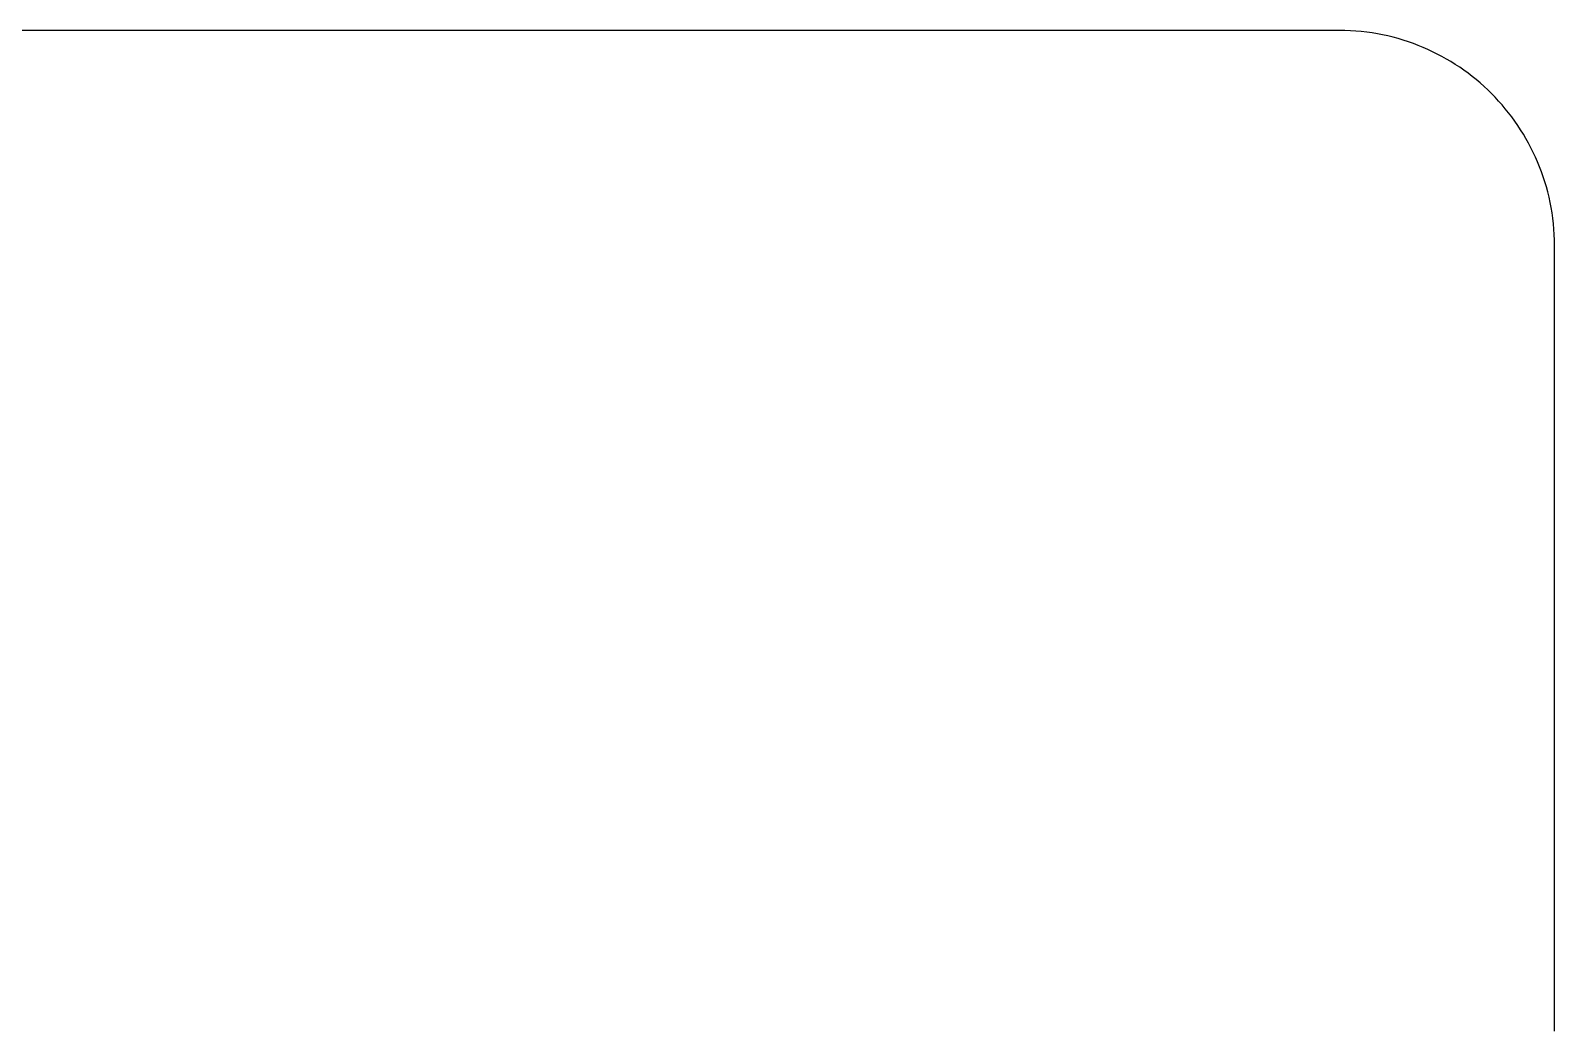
# Model space of a CAD drawing. Extents: x -53 to 325, y -116 to 23.
# Drawn here: x 288.23 to 298.85, y -58.77 to -51.84 of the extents above; entities that cross this region are included whole.
import ezdxf

# ---------------------------------------------------------------- set-up
doc = ezdxf.new("R2010")
doc.units = 0
for name, color, linetype in [('Shape1000', 7, 'CONTINUOUS'), ('Shape1001', 7, 'CONTINUOUS'), ('Shape1002', 7, 'CONTINUOUS'), ('Shape1003', 7, 'CONTINUOUS'), ('Shape1004', 7, 'CONTINUOUS'), ('Shape1005', 7, 'CONTINUOUS'), ('Shape1006', 7, 'CONTINUOUS'), ('Shape1007', 7, 'CONTINUOUS'), ('Shape1008', 7, 'CONTINUOUS'), ('Shape1009', 7, 'CONTINUOUS'), ('Shape1010', 7, 'CONTINUOUS'), ('Shape1011', 7, 'CONTINUOUS'), ('Shape1012', 7, 'CONTINUOUS'), ('Shape1013', 7, 'CONTINUOUS'), ('Shape1014', 7, 'CONTINUOUS'), ('Shape1015', 7, 'CONTINUOUS'), ('Shape1016', 7, 'CONTINUOUS'), ('Shape1017', 7, 'CONTINUOUS'), ('Shape1018', 7, 'CONTINUOUS'), ('Shape1019', 7, 'CONTINUOUS'), ('Shape1020', 7, 'CONTINUOUS'), ('Shape1021', 7, 'CONTINUOUS'), ('Shape1022', 7, 'CONTINUOUS'), ('Shape1023', 7, 'CONTINUOUS'), ('Shape1024', 7, 'CONTINUOUS'), ('Shape1025', 7, 'CONTINUOUS'), ('Shape1026', 7, 'CONTINUOUS'), ('Shape1027', 7, 'CONTINUOUS'), ('Shape1028', 7, 'CONTINUOUS'), ('Shape1029', 7, 'CONTINUOUS'), ('Shape1030', 7, 'CONTINUOUS'), ('Shape1031', 7, 'CONTINUOUS'), ('Shape1032', 7, 'CONTINUOUS'), ('Shape1033', 7, 'CONTINUOUS'), ('Shape1034', 7, 'CONTINUOUS'), ('Shape1035', 7, 'CONTINUOUS'), ('Shape1036', 7, 'CONTINUOUS'), ('Shape1037', 7, 'CONTINUOUS'), ('Shape1038', 7, 'CONTINUOUS'), ('Shape1039', 7, 'CONTINUOUS'), ('Shape1040', 7, 'CONTINUOUS'), ('Shape1041', 7, 'CONTINUOUS'), ('Shape1042', 7, 'CONTINUOUS'), ('Shape1043', 7, 'CONTINUOUS'), ('Shape1044', 7, 'CONTINUOUS'), ('Shape1045', 7, 'CONTINUOUS'), ('Shape1046', 7, 'CONTINUOUS'), ('Shape1047', 7, 'CONTINUOUS'), ('Shape1048', 7, 'CONTINUOUS'), ('Shape1049', 7, 'CONTINUOUS'), ('Shape1050', 7, 'CONTINUOUS'), ('Shape1051', 7, 'CONTINUOUS'), ('Shape1052', 7, 'CONTINUOUS'), ('Shape1053', 7, 'CONTINUOUS'), ('Shape1054', 7, 'CONTINUOUS'), ('Shape1055', 7, 'CONTINUOUS'), ('Shape1056', 7, 'CONTINUOUS'), ('Shape1057', 7, 'CONTINUOUS'), ('Shape1058', 7, 'CONTINUOUS'), ('Shape1059', 7, 'CONTINUOUS'), ('Shape1060', 7, 'CONTINUOUS'), ('Shape1061', 7, 'CONTINUOUS'), ('Shape1062', 7, 'CONTINUOUS'), ('Shape1063', 7, 'CONTINUOUS'), ('Shape1064', 7, 'CONTINUOUS'), ('Shape1065', 7, 'CONTINUOUS'), ('Shape1066', 7, 'CONTINUOUS'), ('Shape1067', 7, 'CONTINUOUS'), ('Shape1068', 7, 'CONTINUOUS'), ('Shape1069', 7, 'CONTINUOUS'), ('Shape1070', 7, 'CONTINUOUS'), ('Shape1071', 7, 'CONTINUOUS'), ('Shape1072', 7, 'CONTINUOUS'), ('Shape1073', 7, 'CONTINUOUS'), ('Shape1074', 7, 'CONTINUOUS'), ('Shape1075', 7, 'CONTINUOUS'), ('Shape1076', 7, 'CONTINUOUS'), ('Shape1077', 7, 'CONTINUOUS'), ('Shape1078', 7, 'CONTINUOUS'), ('Shape1079', 7, 'CONTINUOUS'), ('Shape1080', 7, 'CONTINUOUS'), ('Shape1081', 7, 'CONTINUOUS'), ('Shape1082', 7, 'CONTINUOUS'), ('Shape1083', 7, 'CONTINUOUS'), ('Shape1084', 7, 'CONTINUOUS'), ('Shape1085', 7, 'CONTINUOUS'), ('Shape1086', 7, 'CONTINUOUS'), ('Shape1087', 7, 'CONTINUOUS'), ('Shape1088', 7, 'CONTINUOUS'), ('Shape1089', 7, 'CONTINUOUS'), ('Shape1090', 7, 'CONTINUOUS'), ('Shape1091', 7, 'CONTINUOUS'), ('Shape1092', 7, 'CONTINUOUS'), ('Shape1093', 7, 'CONTINUOUS'), ('Shape1094', 7, 'CONTINUOUS'), ('Shape1095', 7, 'CONTINUOUS'), ('Shape1096', 7, 'CONTINUOUS'), ('Shape1097', 7, 'CONTINUOUS'), ('Shape1098', 7, 'CONTINUOUS'), ('Shape1099', 7, 'CONTINUOUS'), ('Shape1100', 7, 'CONTINUOUS'), ('Shape1101', 7, 'CONTINUOUS'), ('Shape1102', 7, 'CONTINUOUS'), ('Shape1103', 7, 'CONTINUOUS'), ('Shape1104', 7, 'CONTINUOUS'), ('Shape1105', 7, 'CONTINUOUS'), ('Shape1106', 7, 'CONTINUOUS'), ('Shape1107', 7, 'CONTINUOUS'), ('Shape1108', 7, 'CONTINUOUS'), ('Shape1109', 7, 'CONTINUOUS'), ('Shape1110', 7, 'CONTINUOUS'), ('Shape1111', 7, 'CONTINUOUS'), ('Shape1112', 7, 'CONTINUOUS'), ('Shape1113', 7, 'CONTINUOUS'), ('Shape1114', 7, 'CONTINUOUS'), ('Shape1115', 7, 'CONTINUOUS'), ('Shape1116', 7, 'CONTINUOUS'), ('Shape1117', 7, 'CONTINUOUS'), ('Shape1118', 7, 'CONTINUOUS'), ('Shape1119', 7, 'CONTINUOUS'), ('Shape1120', 7, 'CONTINUOUS'), ('Shape1121', 7, 'CONTINUOUS'), ('Shape1122', 7, 'CONTINUOUS'), ('Shape1123', 7, 'CONTINUOUS'), ('Shape1124', 7, 'CONTINUOUS'), ('Shape1125', 7, 'CONTINUOUS'), ('Shape1126', 7, 'CONTINUOUS'), ('Shape1127', 7, 'CONTINUOUS'), ('Shape1128', 7, 'CONTINUOUS'), ('Shape1129', 7, 'CONTINUOUS'), ('Shape1130', 7, 'CONTINUOUS'), ('Shape1131', 7, 'CONTINUOUS'), ('Shape1132', 7, 'CONTINUOUS'), ('Shape1133', 7, 'CONTINUOUS'), ('Shape1134', 7, 'CONTINUOUS'), ('Shape1135', 7, 'CONTINUOUS'), ('Shape1136', 7, 'CONTINUOUS'), ('Shape1137', 7, 'CONTINUOUS'), ('Shape1138', 7, 'CONTINUOUS'), ('Shape1139', 7, 'CONTINUOUS'), ('Shape1140', 7, 'CONTINUOUS'), ('Shape1141', 7, 'CONTINUOUS'), ('Shape1142', 7, 'CONTINUOUS'), ('Shape1143', 7, 'CONTINUOUS'), ('Shape1144', 7, 'CONTINUOUS'), ('Shape1145', 7, 'CONTINUOUS'), ('Shape1146', 7, 'CONTINUOUS'), ('Shape1147', 7, 'CONTINUOUS'), ('Shape1148', 7, 'CONTINUOUS'), ('Shape1149', 7, 'CONTINUOUS'), ('Shape1150', 7, 'CONTINUOUS'), ('Shape1151', 7, 'CONTINUOUS'), ('Shape1152', 7, 'CONTINUOUS'), ('Shape1153', 7, 'CONTINUOUS'), ('Shape1154', 7, 'CONTINUOUS'), ('Shape1155', 7, 'CONTINUOUS'), ('Shape1156', 7, 'CONTINUOUS'), ('Shape1157', 7, 'CONTINUOUS'), ('Shape1158', 7, 'CONTINUOUS'), ('Shape1159', 7, 'CONTINUOUS'), ('Shape1160', 7, 'CONTINUOUS'), ('Shape1161', 7, 'CONTINUOUS'), ('Shape1162', 7, 'CONTINUOUS'), ('Shape1163', 7, 'CONTINUOUS'), ('Shape1164', 7, 'CONTINUOUS'), ('Shape1165', 7, 'CONTINUOUS'), ('Shape1166', 7, 'CONTINUOUS'), ('Shape1167', 7, 'CONTINUOUS'), ('Shape1168', 7, 'CONTINUOUS'), ('Shape1169', 7, 'CONTINUOUS'), ('Shape1170', 7, 'CONTINUOUS'), ('Shape1171', 7, 'CONTINUOUS'), ('Shape1172', 7, 'CONTINUOUS'), ('Shape1173', 7, 'CONTINUOUS'), ('Shape1174', 7, 'CONTINUOUS'), ('Shape1175', 7, 'CONTINUOUS'), ('Shape1176', 7, 'CONTINUOUS'), ('Shape1177', 7, 'CONTINUOUS'), ('Shape1178', 7, 'CONTINUOUS'), ('Shape1179', 7, 'CONTINUOUS'), ('Shape1180', 7, 'CONTINUOUS'), ('Shape1181', 7, 'CONTINUOUS'), ('Shape1182', 7, 'CONTINUOUS'), ('Shape1183', 7, 'CONTINUOUS'), ('Shape1184', 7, 'CONTINUOUS'), ('Shape1185', 7, 'CONTINUOUS'), ('Shape1186', 7, 'CONTINUOUS'), ('Shape1187', 7, 'CONTINUOUS'), ('Shape1188', 7, 'CONTINUOUS'), ('Shape1189', 7, 'CONTINUOUS'), ('Shape1190', 7, 'CONTINUOUS'), ('Shape1191', 7, 'CONTINUOUS'), ('Shape1192', 7, 'CONTINUOUS'), ('Shape1193', 7, 'CONTINUOUS'), ('Shape1194', 7, 'CONTINUOUS'), ('Shape1195', 7, 'CONTINUOUS'), ('Shape1196', 7, 'CONTINUOUS'), ('Shape1197', 7, 'CONTINUOUS'), ('Shape1198', 7, 'CONTINUOUS'), ('Shape1199', 7, 'CONTINUOUS'), ('Shape1200', 7, 'CONTINUOUS'), ('Shape1201', 7, 'CONTINUOUS'), ('Shape1202', 7, 'CONTINUOUS'), ('Shape1203', 7, 'CONTINUOUS'), ('Shape1204', 7, 'CONTINUOUS'), ('Shape1205', 7, 'CONTINUOUS'), ('Shape1206', 7, 'CONTINUOUS'), ('Shape1207', 7, 'CONTINUOUS'), ('Shape1208', 7, 'CONTINUOUS'), ('Shape1209', 7, 'CONTINUOUS'), ('Shape1210', 7, 'CONTINUOUS'), ('Shape1211', 7, 'CONTINUOUS'), ('Shape1212', 7, 'CONTINUOUS'), ('Shape1213', 7, 'CONTINUOUS'), ('Shape1214', 7, 'CONTINUOUS'), ('Shape1215', 7, 'CONTINUOUS'), ('Shape1216', 7, 'CONTINUOUS'), ('Shape1217', 7, 'CONTINUOUS'), ('Shape1218', 7, 'CONTINUOUS'), ('Shape1219', 7, 'CONTINUOUS'), ('Shape1220', 7, 'CONTINUOUS'), ('Shape1221', 7, 'CONTINUOUS'), ('Shape1222', 7, 'CONTINUOUS'), ('Shape1223', 7, 'CONTINUOUS'), ('Shape1224', 7, 'CONTINUOUS'), ('Shape1225', 7, 'CONTINUOUS'), ('Shape1226', 7, 'CONTINUOUS'), ('Shape1227', 7, 'CONTINUOUS'), ('Shape1228', 7, 'CONTINUOUS'), ('Shape1229', 7, 'CONTINUOUS'), ('Shape1230', 7, 'CONTINUOUS'), ('Shape1231', 7, 'CONTINUOUS'), ('Shape1232', 7, 'CONTINUOUS'), ('Shape1233', 7, 'CONTINUOUS'), ('Shape1234', 7, 'CONTINUOUS'), ('Shape1235', 7, 'CONTINUOUS'), ('Shape1236', 7, 'CONTINUOUS'), ('Shape1237', 7, 'CONTINUOUS'), ('Shape1238', 7, 'CONTINUOUS'), ('Shape1239', 7, 'CONTINUOUS'), ('Shape1240', 7, 'CONTINUOUS'), ('Shape1241', 7, 'CONTINUOUS'), ('Shape1242', 7, 'CONTINUOUS'), ('Shape1243', 7, 'CONTINUOUS'), ('Shape1244', 7, 'CONTINUOUS'), ('Shape1245', 7, 'CONTINUOUS'), ('Shape1246', 7, 'CONTINUOUS'), ('Shape1247', 7, 'CONTINUOUS'), ('Shape1248', 7, 'CONTINUOUS'), ('Shape1249', 7, 'CONTINUOUS'), ('Shape1250', 7, 'CONTINUOUS'), ('Shape1251', 7, 'CONTINUOUS'), ('Shape1252', 7, 'CONTINUOUS'), ('Shape1253', 7, 'CONTINUOUS'), ('Shape1254', 7, 'CONTINUOUS'), ('Shape1255', 7, 'CONTINUOUS'), ('Shape1256', 7, 'CONTINUOUS'), ('Shape1257', 7, 'CONTINUOUS'), ('Shape1258', 7, 'CONTINUOUS'), ('Shape1259', 7, 'CONTINUOUS'), ('Shape1260', 7, 'CONTINUOUS'), ('Shape1261', 7, 'CONTINUOUS'), ('Shape1262', 7, 'CONTINUOUS'), ('Shape1263', 7, 'CONTINUOUS'), ('Shape1264', 7, 'CONTINUOUS'), ('Shape1265', 7, 'CONTINUOUS'), ('Shape1266', 7, 'CONTINUOUS'), ('Shape1267', 7, 'CONTINUOUS'), ('Shape1268', 7, 'CONTINUOUS'), ('Shape1269', 7, 'CONTINUOUS'), ('Shape1270', 7, 'CONTINUOUS'), ('Shape1271', 7, 'CONTINUOUS'), ('Shape1272', 7, 'CONTINUOUS'), ('Shape1273', 7, 'CONTINUOUS'), ('Shape948', 7, 'CONTINUOUS'), ('Shape949', 7, 'CONTINUOUS'), ('Shape950', 7, 'CONTINUOUS'), ('Shape951', 7, 'CONTINUOUS'), ('Shape952', 7, 'CONTINUOUS'), ('Shape953', 7, 'CONTINUOUS'), ('Shape954', 7, 'CONTINUOUS'), ('Shape955', 7, 'CONTINUOUS'), ('Shape956', 7, 'CONTINUOUS'), ('Shape957', 7, 'CONTINUOUS'), ('Shape958', 7, 'CONTINUOUS'), ('Shape959', 7, 'CONTINUOUS'), ('Shape960', 7, 'CONTINUOUS'), ('Shape961', 7, 'CONTINUOUS'), ('Shape962', 7, 'CONTINUOUS'), ('Shape963', 7, 'CONTINUOUS'), ('Shape964', 7, 'CONTINUOUS'), ('Shape965', 7, 'CONTINUOUS'), ('Shape966', 7, 'CONTINUOUS'), ('Shape967', 7, 'CONTINUOUS'), ('Shape968', 7, 'CONTINUOUS'), ('Shape969', 7, 'CONTINUOUS'), ('Shape970', 7, 'CONTINUOUS'), ('Shape971', 7, 'CONTINUOUS'), ('Shape972', 7, 'CONTINUOUS'), ('Shape973', 7, 'CONTINUOUS'), ('Shape974', 7, 'CONTINUOUS'), ('Shape975', 7, 'CONTINUOUS'), ('Shape976', 7, 'CONTINUOUS'), ('Shape977', 7, 'CONTINUOUS'), ('Shape978', 7, 'CONTINUOUS'), ('Shape979', 7, 'CONTINUOUS'), ('Shape980', 7, 'CONTINUOUS'), ('Shape981', 7, 'CONTINUOUS'), ('Shape982', 7, 'CONTINUOUS'), ('Shape983', 7, 'CONTINUOUS'), ('Shape984', 7, 'CONTINUOUS'), ('Shape985', 7, 'CONTINUOUS'), ('Shape986', 7, 'CONTINUOUS'), ('Shape987', 7, 'CONTINUOUS'), ('Shape988', 7, 'CONTINUOUS'), ('Shape989', 7, 'CONTINUOUS'), ('Shape990', 7, 'CONTINUOUS'), ('Shape991', 7, 'CONTINUOUS'), ('Shape992', 7, 'CONTINUOUS'), ('Shape993', 7, 'CONTINUOUS'), ('Shape994', 7, 'CONTINUOUS'), ('Shape995', 7, 'CONTINUOUS'), ('Shape996', 7, 'CONTINUOUS'), ('Shape997', 7, 'CONTINUOUS'), ('Shape998', 7, 'CONTINUOUS'), ('Shape999', 7, 'CONTINUOUS')]:
    doc.layers.add(name, color=color, linetype=linetype)

msp = doc.modelspace()

# ---------------------------------------------------------------- linework, layer by layer
at = {"layer": 'Shape1000'}
msp.add_line((298.85, -54.7003), (298.85, -54.6431), dxfattribs=at)
at = {"layer": 'Shape1001'}
msp.add_line((298.85, -54.6431), (298.85, -54.5869), dxfattribs=at)
at = {"layer": 'Shape1002'}
msp.add_line((298.85, -54.5869), (298.85, -54.5318), dxfattribs=at)
at = {"layer": 'Shape1003'}
msp.add_line((298.85, -54.5318), (298.85, -54.4778), dxfattribs=at)
at = {"layer": 'Shape1004'}
msp.add_line((298.85, -54.4778), (298.85, -54.4249), dxfattribs=at)
at = {"layer": 'Shape1005'}
msp.add_line((298.85, -54.4249), (298.85, -54.3731), dxfattribs=at)
at = {"layer": 'Shape1006'}
msp.add_line((298.85, -54.3731), (298.85, -54.3224), dxfattribs=at)
at = {"layer": 'Shape1007'}
msp.add_line((298.85, -54.3224), (298.85, -54.2728), dxfattribs=at)
at = {"layer": 'Shape1008'}
msp.add_line((298.85, -54.2728), (298.85, -54.2244), dxfattribs=at)
at = {"layer": 'Shape1009'}
msp.add_line((298.85, -54.2244), (298.85, -54.1771), dxfattribs=at)
at = {"layer": 'Shape1010'}
msp.add_line((298.85, -54.1771), (298.85, -54.1309), dxfattribs=at)
at = {"layer": 'Shape1011'}
msp.add_line((298.85, -54.1309), (298.85, -54.086), dxfattribs=at)
at = {"layer": 'Shape1012'}
msp.add_line((298.85, -54.086), (298.85, -54.0422), dxfattribs=at)
at = {"layer": 'Shape1013'}
msp.add_line((298.85, -54.0422), (298.85, -53.9997), dxfattribs=at)
at = {"layer": 'Shape1014'}
msp.add_line((298.85, -53.9997), (298.85, -53.9583), dxfattribs=at)
at = {"layer": 'Shape1015'}
msp.add_line((298.85, -53.9583), (298.85, -53.9182), dxfattribs=at)
at = {"layer": 'Shape1016'}
msp.add_line((298.85, -53.9182), (298.85, -53.8793), dxfattribs=at)
at = {"layer": 'Shape1017'}
msp.add_line((298.85, -53.8793), (298.85, -53.8417), dxfattribs=at)
at = {"layer": 'Shape1018'}
msp.add_line((298.85, -53.8417), (298.85, -53.8233), dxfattribs=at)
at = {"layer": 'Shape1019'}
msp.add_line((298.85, -53.8233), (298.85, -53.8053), dxfattribs=at)
at = {"layer": 'Shape1020'}
msp.add_line((298.85, -53.8053), (298.85, -53.7876), dxfattribs=at)
at = {"layer": 'Shape1021'}
msp.add_line((298.85, -53.7876), (298.85, -53.7702), dxfattribs=at)
at = {"layer": 'Shape1022'}
msp.add_line((298.85, -53.7702), (298.85, -53.7531), dxfattribs=at)
at = {"layer": 'Shape1023'}
msp.add_line((298.85, -53.7531), (298.85, -53.7364), dxfattribs=at)
at = {"layer": 'Shape1024'}
msp.add_line((298.85, -53.7364), (298.85, -53.72), dxfattribs=at)
at = {"layer": 'Shape1025'}
msp.add_line((298.85, -53.72), (298.85, -53.7039), dxfattribs=at)
at = {"layer": 'Shape1026'}
msp.add_line((298.85, -53.7039), (298.85, -53.6881), dxfattribs=at)
at = {"layer": 'Shape1027'}
msp.add_line((298.85, -53.6881), (298.85, -53.6727), dxfattribs=at)
at = {"layer": 'Shape1028'}
msp.add_line((298.85, -53.6727), (298.85, -53.6576), dxfattribs=at)
at = {"layer": 'Shape1029'}
msp.add_line((298.85, -53.6576), (298.85, -53.6428), dxfattribs=at)
at = {"layer": 'Shape1030'}
msp.add_line((298.85, -53.6428), (298.85, -53.6283), dxfattribs=at)
at = {"layer": 'Shape1031'}
msp.add_line((298.85, -53.6283), (298.85, -53.6142), dxfattribs=at)
at = {"layer": 'Shape1032'}
msp.add_line((298.85, -53.6142), (298.85, -53.6005), dxfattribs=at)
at = {"layer": 'Shape1033'}
msp.add_line((298.85, -53.6005), (298.85, -53.5871), dxfattribs=at)
at = {"layer": 'Shape1034'}
msp.add_line((298.85, -53.5871), (298.85, -53.574), dxfattribs=at)
at = {"layer": 'Shape1035'}
msp.add_line((298.85, -53.574), (298.85, -53.5612), dxfattribs=at)
at = {"layer": 'Shape1036'}
msp.add_line((298.85, -53.5612), (298.85, -53.5488), dxfattribs=at)
at = {"layer": 'Shape1037'}
msp.add_line((298.85, -53.5488), (298.85, -53.5368), dxfattribs=at)
at = {"layer": 'Shape1038'}
msp.add_line((298.85, -53.5368), (298.85, -53.5251), dxfattribs=at)
at = {"layer": 'Shape1039'}
msp.add_line((298.85, -53.5251), (298.85, -53.5137), dxfattribs=at)
at = {"layer": 'Shape1040'}
msp.add_line((298.85, -53.5137), (298.85, -53.5027), dxfattribs=at)
at = {"layer": 'Shape1041'}
msp.add_line((298.85, -53.5027), (298.85, -53.492), dxfattribs=at)
at = {"layer": 'Shape1042'}
msp.add_line((298.85, -53.492), (298.85, -53.4817), dxfattribs=at)
at = {"layer": 'Shape1043'}
msp.add_line((298.85, -53.4817), (298.85, -53.4718), dxfattribs=at)
at = {"layer": 'Shape1044'}
msp.add_line((298.85, -53.4718), (298.85, -53.4622), dxfattribs=at)
at = {"layer": 'Shape1045'}
msp.add_line((298.85, -53.4622), (298.85, -53.4529), dxfattribs=at)
at = {"layer": 'Shape1046'}
msp.add_line((298.85, -53.4529), (298.85, -53.444), dxfattribs=at)
at = {"layer": 'Shape1047'}
msp.add_line((298.85, -53.444), (298.85, -53.4355), dxfattribs=at)
at = {"layer": 'Shape1048'}
msp.add_line((298.85, -53.4355), (298.85, -53.4274), dxfattribs=at)
at = {"layer": 'Shape1049'}
msp.add_line((298.85, -53.4274), (298.85, -53.4196), dxfattribs=at)
at = {"layer": 'Shape1050'}
msp.add_line((298.85, -53.4196), (298.85, -53.4121), dxfattribs=at)
at = {"layer": 'Shape1051'}
msp.add_line((298.85, -53.4121), (298.85, -53.4051), dxfattribs=at)
at = {"layer": 'Shape1052'}
msp.add_line((298.85, -53.4051), (298.85, -53.3984), dxfattribs=at)
at = {"layer": 'Shape1053'}
msp.add_line((298.85, -53.3984), (298.85, -53.3921), dxfattribs=at)
at = {"layer": 'Shape1054'}
msp.add_line((298.85, -53.3921), (298.85, -53.3861), dxfattribs=at)
at = {"layer": 'Shape1055'}
msp.add_line((298.85, -53.3861), (298.85, -53.3805), dxfattribs=at)
at = {"layer": 'Shape1056'}
msp.add_line((298.85, -53.3805), (298.85, -53.3753), dxfattribs=at)
at = {"layer": 'Shape1057'}
msp.add_line((298.85, -53.3753), (298.85, -53.3705), dxfattribs=at)
at = {"layer": 'Shape1058'}
msp.add_line((298.85, -53.3705), (298.85, -53.366), dxfattribs=at)
at = {"layer": 'Shape1059'}
msp.add_line((298.85, -53.366), (298.85, -53.362), dxfattribs=at)
at = {"layer": 'Shape1060'}
msp.add_line((298.85, -53.362), (298.85, -53.3583), dxfattribs=at)
at = {"layer": 'Shape1061'}
msp.add_line((298.85, -53.3583), (298.85, -53.355), dxfattribs=at)
at = {"layer": 'Shape1062'}
msp.add_line((298.85, -53.355), (298.85, -53.352), dxfattribs=at)
at = {"layer": 'Shape1063'}
msp.add_line((298.85, -53.352), (298.85, -53.3495), dxfattribs=at)
at = {"layer": 'Shape1064'}
msp.add_line((298.85, -53.3495), (298.85, -53.3473), dxfattribs=at)
at = {"layer": 'Shape1065'}
msp.add_line((298.85, -53.3473), (298.85, -53.3456), dxfattribs=at)
at = {"layer": 'Shape1066'}
msp.add_line((298.85, -53.3456), (298.85, -53.3442), dxfattribs=at)
at = {"layer": 'Shape1067'}
msp.add_line((298.85, -53.3442), (298.85, -53.3432), dxfattribs=at)
at = {"layer": 'Shape1068'}
msp.add_line((298.85, -53.3432), (298.85, -53.3426), dxfattribs=at)
at = {"layer": 'Shape1069'}
msp.add_line((298.85, -53.3426), (298.85, -53.3424), dxfattribs=at)
at = {"layer": 'Shape1070'}
msp.add_line((298.85, -53.3424), (298.849, -53.3037), dxfattribs=at)
at = {"layer": 'Shape1071'}
msp.add_line((298.849, -53.3037), (298.848, -53.2652), dxfattribs=at)
at = {"layer": 'Shape1072'}
msp.add_line((298.848, -53.2652), (298.846, -53.227), dxfattribs=at)
at = {"layer": 'Shape1073'}
msp.add_line((298.846, -53.227), (298.842, -53.1891), dxfattribs=at)
at = {"layer": 'Shape1074'}
msp.add_line((298.842, -53.1891), (298.838, -53.1514), dxfattribs=at)
at = {"layer": 'Shape1075'}
msp.add_line((298.838, -53.1514), (298.833, -53.114), dxfattribs=at)
at = {"layer": 'Shape1076'}
msp.add_line((298.833, -53.114), (298.827, -53.0769), dxfattribs=at)
at = {"layer": 'Shape1077'}
msp.add_line((298.827, -53.0769), (298.819, -53.0401), dxfattribs=at)
at = {"layer": 'Shape1078'}
msp.add_line((298.819, -53.0401), (298.812, -53.0037), dxfattribs=at)
at = {"layer": 'Shape1079'}
msp.add_line((298.812, -53.0037), (298.803, -52.9676), dxfattribs=at)
at = {"layer": 'Shape1080'}
msp.add_line((298.803, -52.9676), (298.793, -52.9318), dxfattribs=at)
at = {"layer": 'Shape1081'}
msp.add_line((298.793, -52.9318), (298.783, -52.8964), dxfattribs=at)
at = {"layer": 'Shape1082'}
msp.add_line((298.783, -52.8964), (298.771, -52.8613), dxfattribs=at)
at = {"layer": 'Shape1083'}
msp.add_line((298.771, -52.8613), (298.759, -52.8267), dxfattribs=at)
at = {"layer": 'Shape1084'}
msp.add_line((298.759, -52.8267), (298.746, -52.7924), dxfattribs=at)
at = {"layer": 'Shape1085'}
msp.add_line((298.746, -52.7924), (298.732, -52.7586), dxfattribs=at)
at = {"layer": 'Shape1086'}
msp.add_line((298.732, -52.7586), (298.717, -52.7251), dxfattribs=at)
at = {"layer": 'Shape1087'}
msp.add_line((298.717, -52.7251), (298.702, -52.6921), dxfattribs=at)
at = {"layer": 'Shape1088'}
msp.add_line((298.702, -52.6921), (298.686, -52.6596), dxfattribs=at)
at = {"layer": 'Shape1089'}
msp.add_line((298.686, -52.6596), (298.669, -52.6274), dxfattribs=at)
at = {"layer": 'Shape1090'}
msp.add_line((298.669, -52.6274), (298.651, -52.5958), dxfattribs=at)
at = {"layer": 'Shape1091'}
msp.add_line((298.651, -52.5958), (298.633, -52.5646), dxfattribs=at)
at = {"layer": 'Shape1092'}
msp.add_line((298.633, -52.5646), (298.614, -52.5339), dxfattribs=at)
at = {"layer": 'Shape1093'}
msp.add_line((298.614, -52.5339), (298.594, -52.5038), dxfattribs=at)
at = {"layer": 'Shape1094'}
msp.add_line((298.594, -52.5038), (298.573, -52.4741), dxfattribs=at)
at = {"layer": 'Shape1095'}
msp.add_line((298.573, -52.4741), (298.552, -52.445), dxfattribs=at)
at = {"layer": 'Shape1096'}
msp.add_line((298.552, -52.445), (298.53, -52.4164), dxfattribs=at)
at = {"layer": 'Shape1097'}
msp.add_line((298.53, -52.4164), (298.507, -52.3883), dxfattribs=at)
at = {"layer": 'Shape1098'}
msp.add_line((298.507, -52.3883), (298.484, -52.3608), dxfattribs=at)
at = {"layer": 'Shape1099'}
msp.add_line((298.484, -52.3608), (298.46, -52.3339), dxfattribs=at)
at = {"layer": 'Shape1100'}
msp.add_line((298.46, -52.3339), (298.436, -52.3075), dxfattribs=at)
at = {"layer": 'Shape1101'}
msp.add_line((298.436, -52.3075), (298.411, -52.2818), dxfattribs=at)
at = {"layer": 'Shape1102'}
msp.add_line((298.411, -52.2818), (298.385, -52.2566), dxfattribs=at)
at = {"layer": 'Shape1103'}
msp.add_line((298.385, -52.2566), (298.359, -52.2321), dxfattribs=at)
at = {"layer": 'Shape1104'}
msp.add_line((298.359, -52.2321), (298.332, -52.2082), dxfattribs=at)
at = {"layer": 'Shape1105'}
msp.add_line((298.332, -52.2082), (298.304, -52.185), dxfattribs=at)
at = {"layer": 'Shape1106'}
msp.add_line((298.304, -52.185), (298.276, -52.1624), dxfattribs=at)
at = {"layer": 'Shape1107'}
msp.add_line((298.276, -52.1624), (298.247, -52.1404), dxfattribs=at)
at = {"layer": 'Shape1108'}
msp.add_line((298.247, -52.1404), (298.218, -52.1192), dxfattribs=at)
at = {"layer": 'Shape1109'}
msp.add_line((298.218, -52.1192), (298.189, -52.0986), dxfattribs=at)
at = {"layer": 'Shape1110'}
msp.add_line((298.189, -52.0986), (298.158, -52.0787), dxfattribs=at)
at = {"layer": 'Shape1111'}
msp.add_line((298.158, -52.0787), (298.128, -52.0596), dxfattribs=at)
at = {"layer": 'Shape1112'}
msp.add_line((298.128, -52.0596), (298.097, -52.0412), dxfattribs=at)
at = {"layer": 'Shape1113'}
msp.add_line((298.097, -52.0412), (298.065, -52.0235), dxfattribs=at)
at = {"layer": 'Shape1114'}
msp.add_line((298.065, -52.0235), (298.033, -52.0065), dxfattribs=at)
at = {"layer": 'Shape1115'}
msp.add_line((298.033, -52.0065), (298, -51.9903), dxfattribs=at)
at = {"layer": 'Shape1116'}
msp.add_line((298, -51.9903), (297.967, -51.9749), dxfattribs=at)
at = {"layer": 'Shape1117'}
msp.add_line((297.967, -51.9749), (297.934, -51.9603), dxfattribs=at)
at = {"layer": 'Shape1118'}
msp.add_line((297.934, -51.9603), (297.9, -51.9465), dxfattribs=at)
at = {"layer": 'Shape1119'}
msp.add_line((297.9, -51.9465), (297.866, -51.9335), dxfattribs=at)
at = {"layer": 'Shape1120'}
msp.add_line((297.866, -51.9335), (297.831, -51.9212), dxfattribs=at)
at = {"layer": 'Shape1121'}
msp.add_line((297.831, -51.9212), (297.796, -51.9099), dxfattribs=at)
at = {"layer": 'Shape1122'}
msp.add_line((297.796, -51.9099), (297.761, -51.8993), dxfattribs=at)
at = {"layer": 'Shape1123'}
msp.add_line((297.761, -51.8993), (297.725, -51.8897), dxfattribs=at)
at = {"layer": 'Shape1124'}
msp.add_line((297.725, -51.8897), (297.689, -51.8808), dxfattribs=at)
at = {"layer": 'Shape1125'}
msp.add_line((297.689, -51.8808), (297.652, -51.8729), dxfattribs=at)
at = {"layer": 'Shape1126'}
msp.add_line((297.652, -51.8729), (297.615, -51.8659), dxfattribs=at)
at = {"layer": 'Shape1127'}
msp.add_line((297.615, -51.8659), (297.578, -51.8597), dxfattribs=at)
at = {"layer": 'Shape1128'}
msp.add_line((297.578, -51.8597), (297.541, -51.8545), dxfattribs=at)
at = {"layer": 'Shape1129'}
msp.add_line((297.541, -51.8545), (297.503, -51.8502), dxfattribs=at)
at = {"layer": 'Shape1130'}
msp.add_line((297.503, -51.8502), (297.465, -51.8468), dxfattribs=at)
at = {"layer": 'Shape1131'}
msp.add_line((297.465, -51.8468), (297.427, -51.8444), dxfattribs=at)
at = {"layer": 'Shape1132'}
msp.add_line((297.427, -51.8444), (297.389, -51.8429), dxfattribs=at)
at = {"layer": 'Shape1133'}
msp.add_line((297.389, -51.8429), (297.35, -51.8424), dxfattribs=at)
at = {"layer": 'Shape1134'}
msp.add_line((297.35, -51.8424), (297.35, -51.8424), dxfattribs=at)
at = {"layer": 'Shape1135'}
msp.add_line((297.35, -51.8424), (297.349, -51.8424), dxfattribs=at)
at = {"layer": 'Shape1136'}
msp.add_line((297.349, -51.8424), (297.348, -51.8424), dxfattribs=at)
at = {"layer": 'Shape1137'}
msp.add_line((297.348, -51.8424), (297.347, -51.8424), dxfattribs=at)
at = {"layer": 'Shape1138'}
msp.add_line((297.347, -51.8424), (297.345, -51.8424), dxfattribs=at)
at = {"layer": 'Shape1139'}
msp.add_line((297.345, -51.8424), (297.343, -51.8424), dxfattribs=at)
at = {"layer": 'Shape1140'}
msp.add_line((297.343, -51.8424), (297.34, -51.8424), dxfattribs=at)
at = {"layer": 'Shape1141'}
msp.add_line((297.34, -51.8424), (297.338, -51.8424), dxfattribs=at)
at = {"layer": 'Shape1142'}
msp.add_line((297.338, -51.8424), (297.334, -51.8424), dxfattribs=at)
at = {"layer": 'Shape1143'}
msp.add_line((297.334, -51.8424), (297.331, -51.8424), dxfattribs=at)
at = {"layer": 'Shape1144'}
msp.add_line((297.331, -51.8424), (297.327, -51.8424), dxfattribs=at)
at = {"layer": 'Shape1145'}
msp.add_line((297.327, -51.8424), (297.322, -51.8424), dxfattribs=at)
at = {"layer": 'Shape1146'}
msp.add_line((297.322, -51.8424), (297.318, -51.8424), dxfattribs=at)
at = {"layer": 'Shape1147'}
msp.add_line((297.318, -51.8424), (297.312, -51.8424), dxfattribs=at)
at = {"layer": 'Shape1148'}
msp.add_line((297.312, -51.8424), (297.307, -51.8424), dxfattribs=at)
at = {"layer": 'Shape1149'}
msp.add_line((297.307, -51.8424), (297.301, -51.8424), dxfattribs=at)
at = {"layer": 'Shape1150'}
msp.add_line((297.301, -51.8424), (297.295, -51.8424), dxfattribs=at)
at = {"layer": 'Shape1151'}
msp.add_line((297.295, -51.8424), (297.288, -51.8424), dxfattribs=at)
at = {"layer": 'Shape1152'}
msp.add_line((297.288, -51.8424), (297.281, -51.8424), dxfattribs=at)
at = {"layer": 'Shape1153'}
msp.add_line((297.281, -51.8424), (297.274, -51.8424), dxfattribs=at)
at = {"layer": 'Shape1154'}
msp.add_line((297.274, -51.8424), (297.266, -51.8424), dxfattribs=at)
at = {"layer": 'Shape1155'}
msp.add_line((297.266, -51.8424), (297.258, -51.8424), dxfattribs=at)
at = {"layer": 'Shape1156'}
msp.add_line((297.258, -51.8424), (297.25, -51.8424), dxfattribs=at)
at = {"layer": 'Shape1157'}
msp.add_line((297.25, -51.8424), (297.241, -51.8424), dxfattribs=at)
at = {"layer": 'Shape1158'}
msp.add_line((297.241, -51.8424), (297.232, -51.8424), dxfattribs=at)
at = {"layer": 'Shape1159'}
msp.add_line((297.232, -51.8424), (297.223, -51.8424), dxfattribs=at)
at = {"layer": 'Shape1160'}
msp.add_line((297.223, -51.8424), (297.213, -51.8424), dxfattribs=at)
at = {"layer": 'Shape1161'}
msp.add_line((297.213, -51.8424), (297.203, -51.8424), dxfattribs=at)
at = {"layer": 'Shape1162'}
msp.add_line((297.203, -51.8424), (297.192, -51.8424), dxfattribs=at)
at = {"layer": 'Shape1163'}
msp.add_line((297.192, -51.8424), (297.181, -51.8424), dxfattribs=at)
at = {"layer": 'Shape1164'}
msp.add_line((297.181, -51.8424), (297.17, -51.8424), dxfattribs=at)
at = {"layer": 'Shape1165'}
msp.add_line((297.17, -51.8424), (297.158, -51.8424), dxfattribs=at)
at = {"layer": 'Shape1166'}
msp.add_line((297.158, -51.8424), (297.147, -51.8424), dxfattribs=at)
at = {"layer": 'Shape1167'}
msp.add_line((297.147, -51.8424), (297.134, -51.8424), dxfattribs=at)
at = {"layer": 'Shape1168'}
msp.add_line((297.134, -51.8424), (297.122, -51.8424), dxfattribs=at)
at = {"layer": 'Shape1169'}
msp.add_line((297.122, -51.8424), (297.109, -51.8424), dxfattribs=at)
at = {"layer": 'Shape1170'}
msp.add_line((297.109, -51.8424), (297.096, -51.8424), dxfattribs=at)
at = {"layer": 'Shape1171'}
msp.add_line((297.096, -51.8424), (297.082, -51.8424), dxfattribs=at)
at = {"layer": 'Shape1172'}
msp.add_line((297.082, -51.8424), (297.068, -51.8424), dxfattribs=at)
at = {"layer": 'Shape1173'}
msp.add_line((297.068, -51.8424), (297.054, -51.8424), dxfattribs=at)
at = {"layer": 'Shape1174'}
msp.add_line((297.054, -51.8424), (297.039, -51.8424), dxfattribs=at)
at = {"layer": 'Shape1175'}
msp.add_line((297.039, -51.8424), (297.025, -51.8424), dxfattribs=at)
at = {"layer": 'Shape1176'}
msp.add_line((297.025, -51.8424), (297.009, -51.8424), dxfattribs=at)
at = {"layer": 'Shape1177'}
msp.add_line((297.009, -51.8424), (296.994, -51.8424), dxfattribs=at)
at = {"layer": 'Shape1178'}
msp.add_line((296.994, -51.8424), (296.978, -51.8424), dxfattribs=at)
at = {"layer": 'Shape1179'}
msp.add_line((296.978, -51.8424), (296.962, -51.8424), dxfattribs=at)
at = {"layer": 'Shape1180'}
msp.add_line((296.962, -51.8424), (296.945, -51.8424), dxfattribs=at)
at = {"layer": 'Shape1181'}
msp.add_line((296.945, -51.8424), (296.929, -51.8424), dxfattribs=at)
at = {"layer": 'Shape1182'}
msp.add_line((296.929, -51.8424), (296.911, -51.8424), dxfattribs=at)
at = {"layer": 'Shape1183'}
msp.add_line((296.911, -51.8424), (296.894, -51.8424), dxfattribs=at)
at = {"layer": 'Shape1184'}
msp.add_line((296.894, -51.8424), (296.858, -51.8424), dxfattribs=at)
at = {"layer": 'Shape1185'}
msp.add_line((296.858, -51.8424), (296.821, -51.8424), dxfattribs=at)
at = {"layer": 'Shape1186'}
msp.add_line((296.821, -51.8424), (296.783, -51.8424), dxfattribs=at)
at = {"layer": 'Shape1187'}
msp.add_line((296.783, -51.8424), (296.743, -51.8424), dxfattribs=at)
at = {"layer": 'Shape1188'}
msp.add_line((296.743, -51.8424), (296.702, -51.8424), dxfattribs=at)
at = {"layer": 'Shape1189'}
msp.add_line((296.702, -51.8424), (296.66, -51.8424), dxfattribs=at)
at = {"layer": 'Shape1190'}
msp.add_line((296.66, -51.8424), (296.617, -51.8424), dxfattribs=at)
at = {"layer": 'Shape1191'}
msp.add_line((296.617, -51.8424), (296.573, -51.8424), dxfattribs=at)
at = {"layer": 'Shape1192'}
msp.add_line((296.573, -51.8424), (296.528, -51.8424), dxfattribs=at)
at = {"layer": 'Shape1193'}
msp.add_line((296.528, -51.8424), (296.481, -51.8424), dxfattribs=at)
at = {"layer": 'Shape1194'}
msp.add_line((296.481, -51.8424), (296.433, -51.8424), dxfattribs=at)
at = {"layer": 'Shape1195'}
msp.add_line((296.433, -51.8424), (296.384, -51.8424), dxfattribs=at)
at = {"layer": 'Shape1196'}
msp.add_line((296.384, -51.8424), (296.334, -51.8424), dxfattribs=at)
at = {"layer": 'Shape1197'}
msp.add_line((296.334, -51.8424), (296.283, -51.8424), dxfattribs=at)
at = {"layer": 'Shape1198'}
msp.add_line((296.283, -51.8424), (296.231, -51.8424), dxfattribs=at)
at = {"layer": 'Shape1199'}
msp.add_line((296.231, -51.8424), (296.178, -51.8424), dxfattribs=at)
at = {"layer": 'Shape1200'}
msp.add_line((296.178, -51.8424), (296.124, -51.8424), dxfattribs=at)
at = {"layer": 'Shape1201'}
msp.add_line((296.124, -51.8424), (296.068, -51.8424), dxfattribs=at)
at = {"layer": 'Shape1202'}
msp.add_line((296.068, -51.8424), (296.012, -51.8424), dxfattribs=at)
at = {"layer": 'Shape1203'}
msp.add_line((296.012, -51.8424), (295.955, -51.8424), dxfattribs=at)
at = {"layer": 'Shape1204'}
msp.add_line((295.955, -51.8424), (295.896, -51.8424), dxfattribs=at)
at = {"layer": 'Shape1205'}
msp.add_line((295.896, -51.8424), (295.837, -51.8424), dxfattribs=at)
at = {"layer": 'Shape1206'}
msp.add_line((295.837, -51.8424), (295.777, -51.8424), dxfattribs=at)
at = {"layer": 'Shape1207'}
msp.add_line((295.777, -51.8424), (295.715, -51.8424), dxfattribs=at)
at = {"layer": 'Shape1208'}
msp.add_line((295.715, -51.8424), (295.653, -51.8424), dxfattribs=at)
at = {"layer": 'Shape1209'}
msp.add_line((295.653, -51.8424), (295.59, -51.8424), dxfattribs=at)
at = {"layer": 'Shape1210'}
msp.add_line((295.59, -51.8424), (295.525, -51.8424), dxfattribs=at)
at = {"layer": 'Shape1211'}
msp.add_line((295.525, -51.8424), (295.46, -51.8424), dxfattribs=at)
at = {"layer": 'Shape1212'}
msp.add_line((295.46, -51.8424), (295.394, -51.8424), dxfattribs=at)
at = {"layer": 'Shape1213'}
msp.add_line((295.394, -51.8424), (295.327, -51.8424), dxfattribs=at)
at = {"layer": 'Shape1214'}
msp.add_line((295.327, -51.8424), (295.259, -51.8424), dxfattribs=at)
at = {"layer": 'Shape1215'}
msp.add_line((295.259, -51.8424), (295.191, -51.8424), dxfattribs=at)
at = {"layer": 'Shape1216'}
msp.add_line((295.191, -51.8424), (295.121, -51.8424), dxfattribs=at)
at = {"layer": 'Shape1217'}
msp.add_line((295.121, -51.8424), (295.051, -51.8424), dxfattribs=at)
at = {"layer": 'Shape1218'}
msp.add_line((295.051, -51.8424), (294.979, -51.8424), dxfattribs=at)
at = {"layer": 'Shape1219'}
msp.add_line((294.979, -51.8424), (294.907, -51.8424), dxfattribs=at)
at = {"layer": 'Shape1220'}
msp.add_line((294.907, -51.8424), (294.834, -51.8424), dxfattribs=at)
at = {"layer": 'Shape1221'}
msp.add_line((294.834, -51.8424), (294.76, -51.8424), dxfattribs=at)
at = {"layer": 'Shape1222'}
msp.add_line((294.76, -51.8424), (294.686, -51.8424), dxfattribs=at)
at = {"layer": 'Shape1223'}
msp.add_line((294.686, -51.8424), (294.611, -51.8424), dxfattribs=at)
at = {"layer": 'Shape1224'}
msp.add_line((294.611, -51.8424), (294.535, -51.8424), dxfattribs=at)
at = {"layer": 'Shape1225'}
msp.add_line((294.535, -51.8424), (294.458, -51.8424), dxfattribs=at)
at = {"layer": 'Shape1226'}
msp.add_line((294.458, -51.8424), (294.38, -51.8424), dxfattribs=at)
at = {"layer": 'Shape1227'}
msp.add_line((294.38, -51.8424), (294.302, -51.8424), dxfattribs=at)
at = {"layer": 'Shape1228'}
msp.add_line((294.302, -51.8424), (294.223, -51.8424), dxfattribs=at)
at = {"layer": 'Shape1229'}
msp.add_line((294.223, -51.8424), (294.143, -51.8424), dxfattribs=at)
at = {"layer": 'Shape1230'}
msp.add_line((294.143, -51.8424), (294.063, -51.8424), dxfattribs=at)
at = {"layer": 'Shape1231'}
msp.add_line((294.063, -51.8424), (293.981, -51.8424), dxfattribs=at)
at = {"layer": 'Shape1232'}
msp.add_line((293.981, -51.8424), (293.9, -51.8424), dxfattribs=at)
at = {"layer": 'Shape1233'}
msp.add_line((293.9, -51.8424), (293.817, -51.8424), dxfattribs=at)
at = {"layer": 'Shape1234'}
msp.add_line((293.817, -51.8424), (293.734, -51.8424), dxfattribs=at)
at = {"layer": 'Shape1235'}
msp.add_line((293.734, -51.8424), (293.65, -51.8424), dxfattribs=at)
at = {"layer": 'Shape1236'}
msp.add_line((293.65, -51.8424), (293.566, -51.8424), dxfattribs=at)
at = {"layer": 'Shape1237'}
msp.add_line((293.566, -51.8424), (293.481, -51.8424), dxfattribs=at)
at = {"layer": 'Shape1238'}
msp.add_line((293.481, -51.8424), (293.395, -51.8424), dxfattribs=at)
at = {"layer": 'Shape1239'}
msp.add_line((293.395, -51.8424), (293.309, -51.8424), dxfattribs=at)
at = {"layer": 'Shape1240'}
msp.add_line((293.309, -51.8424), (293.223, -51.8424), dxfattribs=at)
at = {"layer": 'Shape1241'}
msp.add_line((293.223, -51.8424), (293.135, -51.8424), dxfattribs=at)
at = {"layer": 'Shape1242'}
msp.add_line((293.135, -51.8424), (293.048, -51.8424), dxfattribs=at)
at = {"layer": 'Shape1243'}
msp.add_line((293.048, -51.8424), (292.959, -51.8424), dxfattribs=at)
at = {"layer": 'Shape1244'}
msp.add_line((292.959, -51.8424), (292.87, -51.8424), dxfattribs=at)
at = {"layer": 'Shape1245'}
msp.add_line((292.87, -51.8424), (292.781, -51.8424), dxfattribs=at)
at = {"layer": 'Shape1246'}
msp.add_line((292.781, -51.8424), (292.691, -51.8424), dxfattribs=at)
at = {"layer": 'Shape1247'}
msp.add_line((292.691, -51.8424), (292.601, -51.8424), dxfattribs=at)
at = {"layer": 'Shape1248'}
msp.add_line((292.601, -51.8424), (292.51, -51.8424), dxfattribs=at)
at = {"layer": 'Shape1249'}
msp.add_line((292.51, -51.8424), (292.418, -51.8424), dxfattribs=at)
at = {"layer": 'Shape1250'}
msp.add_line((292.418, -51.8424), (292.327, -51.8424), dxfattribs=at)
at = {"layer": 'Shape1251'}
msp.add_line((292.327, -51.8424), (292.234, -51.8424), dxfattribs=at)
at = {"layer": 'Shape1252'}
msp.add_line((292.234, -51.8424), (292.142, -51.8424), dxfattribs=at)
at = {"layer": 'Shape1253'}
msp.add_line((292.142, -51.8424), (292.049, -51.8424), dxfattribs=at)
at = {"layer": 'Shape1254'}
msp.add_line((292.049, -51.8424), (291.955, -51.8424), dxfattribs=at)
at = {"layer": 'Shape1255'}
msp.add_line((291.955, -51.8424), (291.861, -51.8424), dxfattribs=at)
at = {"layer": 'Shape1256'}
msp.add_line((291.861, -51.8424), (291.767, -51.8424), dxfattribs=at)
at = {"layer": 'Shape1257'}
msp.add_line((291.767, -51.8424), (291.673, -51.8424), dxfattribs=at)
at = {"layer": 'Shape1258'}
msp.add_line((291.673, -51.8424), (291.578, -51.8424), dxfattribs=at)
at = {"layer": 'Shape1259'}
msp.add_line((291.578, -51.8424), (291.482, -51.8424), dxfattribs=at)
at = {"layer": 'Shape1260'}
msp.add_line((291.482, -51.8424), (291.387, -51.8424), dxfattribs=at)
at = {"layer": 'Shape1261'}
msp.add_line((291.387, -51.8424), (291.195, -51.8424), dxfattribs=at)
at = {"layer": 'Shape1262'}
msp.add_line((291.195, -51.8424), (291.001, -51.8424), dxfattribs=at)
at = {"layer": 'Shape1263'}
msp.add_line((291.001, -51.8424), (290.807, -51.8424), dxfattribs=at)
at = {"layer": 'Shape1264'}
msp.add_line((290.807, -51.8424), (290.611, -51.8424), dxfattribs=at)
at = {"layer": 'Shape1265'}
msp.add_line((290.611, -51.8424), (290.415, -51.8424), dxfattribs=at)
at = {"layer": 'Shape1266'}
msp.add_line((290.415, -51.8424), (290.218, -51.8424), dxfattribs=at)
at = {"layer": 'Shape1267'}
msp.add_line((290.218, -51.8424), (290.02, -51.8424), dxfattribs=at)
at = {"layer": 'Shape1268'}
msp.add_line((290.02, -51.8424), (289.822, -51.8424), dxfattribs=at)
at = {"layer": 'Shape1269'}
msp.add_line((289.822, -51.8424), (289.623, -51.8424), dxfattribs=at)
at = {"layer": 'Shape1270'}
msp.add_line((289.623, -51.8424), (289.224, -51.8424), dxfattribs=at)
at = {"layer": 'Shape1271'}
msp.add_line((289.224, -51.8424), (288.825, -51.8424), dxfattribs=at)
at = {"layer": 'Shape1272'}
msp.add_line((288.825, -51.8424), (288.425, -51.8424), dxfattribs=at)
at = {"layer": 'Shape1273'}
msp.add_line((288.425, -51.8424), (288.027, -51.8424), dxfattribs=at)
at = {"layer": 'Shape948'}
msp.add_line((298.85, -58.8177), (298.85, -58.7229), dxfattribs=at)
at = {"layer": 'Shape949'}
msp.add_line((298.85, -58.7229), (298.85, -58.6284), dxfattribs=at)
at = {"layer": 'Shape950'}
msp.add_line((298.85, -58.6284), (298.85, -58.5344), dxfattribs=at)
at = {"layer": 'Shape951'}
msp.add_line((298.85, -58.5344), (298.85, -58.4408), dxfattribs=at)
at = {"layer": 'Shape952'}
msp.add_line((298.85, -58.4408), (298.85, -58.3477), dxfattribs=at)
at = {"layer": 'Shape953'}
msp.add_line((298.85, -58.3477), (298.85, -58.255), dxfattribs=at)
at = {"layer": 'Shape954'}
msp.add_line((298.85, -58.255), (298.85, -58.1627), dxfattribs=at)
at = {"layer": 'Shape955'}
msp.add_line((298.85, -58.1627), (298.85, -58.071), dxfattribs=at)
at = {"layer": 'Shape956'}
msp.add_line((298.85, -58.071), (298.85, -57.9798), dxfattribs=at)
at = {"layer": 'Shape957'}
msp.add_line((298.85, -57.9798), (298.85, -57.889), dxfattribs=at)
at = {"layer": 'Shape958'}
msp.add_line((298.85, -57.889), (298.85, -57.7988), dxfattribs=at)
at = {"layer": 'Shape959'}
msp.add_line((298.85, -57.7988), (298.85, -57.7091), dxfattribs=at)
at = {"layer": 'Shape960'}
msp.add_line((298.85, -57.7091), (298.85, -57.62), dxfattribs=at)
at = {"layer": 'Shape961'}
msp.add_line((298.85, -57.62), (298.85, -57.5314), dxfattribs=at)
at = {"layer": 'Shape962'}
msp.add_line((298.85, -57.5314), (298.85, -57.4434), dxfattribs=at)
at = {"layer": 'Shape963'}
msp.add_line((298.85, -57.4434), (298.85, -57.356), dxfattribs=at)
at = {"layer": 'Shape964'}
msp.add_line((298.85, -57.356), (298.85, -57.2691), dxfattribs=at)
at = {"layer": 'Shape965'}
msp.add_line((298.85, -57.2691), (298.85, -57.1829), dxfattribs=at)
at = {"layer": 'Shape966'}
msp.add_line((298.85, -57.1829), (298.85, -57.0973), dxfattribs=at)
at = {"layer": 'Shape967'}
msp.add_line((298.85, -57.0973), (298.85, -57.0123), dxfattribs=at)
at = {"layer": 'Shape968'}
msp.add_line((298.85, -57.0123), (298.85, -56.928), dxfattribs=at)
at = {"layer": 'Shape969'}
msp.add_line((298.85, -56.928), (298.85, -56.8443), dxfattribs=at)
at = {"layer": 'Shape970'}
msp.add_line((298.85, -56.8443), (298.85, -56.7613), dxfattribs=at)
at = {"layer": 'Shape971'}
msp.add_line((298.85, -56.7613), (298.85, -56.6789), dxfattribs=at)
at = {"layer": 'Shape972'}
msp.add_line((298.85, -56.6789), (298.85, -56.5973), dxfattribs=at)
at = {"layer": 'Shape973'}
msp.add_line((298.85, -56.5973), (298.85, -56.5164), dxfattribs=at)
at = {"layer": 'Shape974'}
msp.add_line((298.85, -56.5164), (298.85, -56.4362), dxfattribs=at)
at = {"layer": 'Shape975'}
msp.add_line((298.85, -56.4362), (298.85, -56.3567), dxfattribs=at)
at = {"layer": 'Shape976'}
msp.add_line((298.85, -56.3567), (298.85, -56.2779), dxfattribs=at)
at = {"layer": 'Shape977'}
msp.add_line((298.85, -56.2779), (298.85, -56.1999), dxfattribs=at)
at = {"layer": 'Shape978'}
msp.add_line((298.85, -56.1999), (298.85, -56.1227), dxfattribs=at)
at = {"layer": 'Shape979'}
msp.add_line((298.85, -56.1227), (298.85, -56.0463), dxfattribs=at)
at = {"layer": 'Shape980'}
msp.add_line((298.85, -56.0463), (298.85, -55.9706), dxfattribs=at)
at = {"layer": 'Shape981'}
msp.add_line((298.85, -55.9706), (298.85, -55.8958), dxfattribs=at)
at = {"layer": 'Shape982'}
msp.add_line((298.85, -55.8958), (298.85, -55.8218), dxfattribs=at)
at = {"layer": 'Shape983'}
msp.add_line((298.85, -55.8218), (298.85, -55.7486), dxfattribs=at)
at = {"layer": 'Shape984'}
msp.add_line((298.85, -55.7486), (298.85, -55.6762), dxfattribs=at)
at = {"layer": 'Shape985'}
msp.add_line((298.85, -55.6762), (298.85, -55.6047), dxfattribs=at)
at = {"layer": 'Shape986'}
msp.add_line((298.85, -55.6047), (298.85, -55.5341), dxfattribs=at)
at = {"layer": 'Shape987'}
msp.add_line((298.85, -55.5341), (298.85, -55.4643), dxfattribs=at)
at = {"layer": 'Shape988'}
msp.add_line((298.85, -55.4643), (298.85, -55.3955), dxfattribs=at)
at = {"layer": 'Shape989'}
msp.add_line((298.85, -55.3955), (298.85, -55.3275), dxfattribs=at)
at = {"layer": 'Shape990'}
msp.add_line((298.85, -55.3275), (298.85, -55.2604), dxfattribs=at)
at = {"layer": 'Shape991'}
msp.add_line((298.85, -55.2604), (298.85, -55.1943), dxfattribs=at)
at = {"layer": 'Shape992'}
msp.add_line((298.85, -55.1943), (298.85, -55.1292), dxfattribs=at)
at = {"layer": 'Shape993'}
msp.add_line((298.85, -55.1292), (298.85, -55.0649), dxfattribs=at)
at = {"layer": 'Shape994'}
msp.add_line((298.85, -55.0649), (298.85, -55.0017), dxfattribs=at)
at = {"layer": 'Shape995'}
msp.add_line((298.85, -55.0017), (298.85, -54.9394), dxfattribs=at)
at = {"layer": 'Shape996'}
msp.add_line((298.85, -54.9394), (298.85, -54.8781), dxfattribs=at)
at = {"layer": 'Shape997'}
msp.add_line((298.85, -54.8781), (298.85, -54.8178), dxfattribs=at)
at = {"layer": 'Shape998'}
msp.add_line((298.85, -54.8178), (298.85, -54.7585), dxfattribs=at)
at = {"layer": 'Shape999'}
msp.add_line((298.85, -54.7585), (298.85, -54.7003), dxfattribs=at)

doc.saveas('drawing.dxf')
